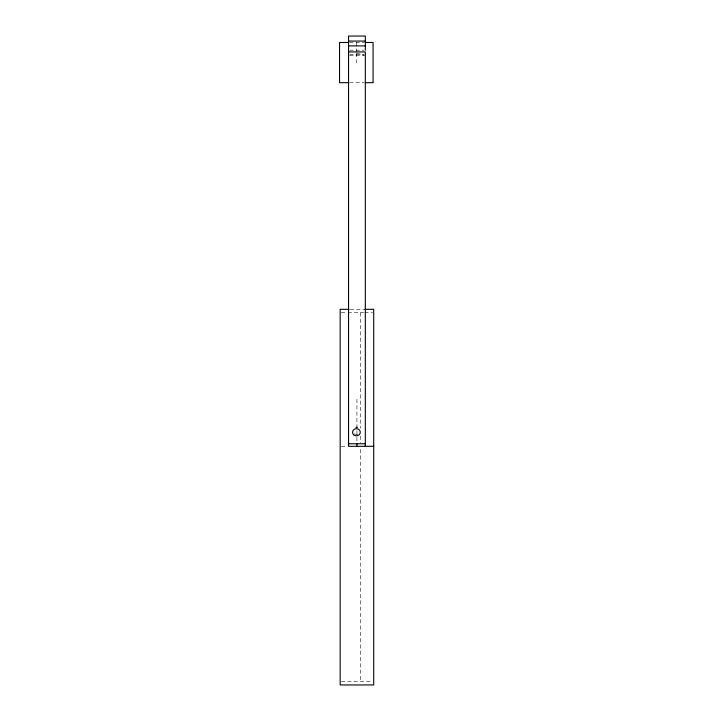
<?xml version="1.0" encoding="UTF-8"?>
<svg xmlns="http://www.w3.org/2000/svg" width="721" height="721" viewBox="0 0 721 721"><rect width="100%" height="100%" fill="white"/><g stroke="black" fill="none" stroke-linecap="round" stroke-linejoin="round"><path stroke-width="0.54" stroke-dasharray="3.6 2.7" d="M355.814 427.174L357.418 427.174M349.604 42.485L364.132 42.485M349.667 50.209L364.204 50.209M349.667 54.508L364.204 54.508M349.667 55.472L364.204 55.472M349.604 82.726L364.132 82.681M350.226 309.309L363.645 309.309M341.285 312.689L346.873 312.689M347.991 312.689L363.645 312.689M364.763 312.689L372.586 312.689M341.213 446.326L347.504 446.326M341.285 681.57L372.586 681.57M356.931 53.246L364.276 55.193M360.293 312.689L360.293 428.265M360.293 436.052L360.293 442.721M360.293 449.39L360.293 681.57M356.931 399.263L356.931 436.241M356.931 437.359L356.931 442.964M356.309 42.485L356.309 52.218M356.309 53.3L356.309 63.024M357.616 434.186A3.875 3.578 0 0 1 354.678 433.826M355.615 427.274A3.875 3.578 0 0 1 357.616 427.274"/><path stroke-width="1.08" d="M348.549 41.07L365.322 41.07M348.477 42.485L339.537 42.485L339.537 82.149M365.25 42.485L373.081 42.485L373.081 82.149M348.549 45.901L365.322 45.901M348.549 51.93L365.322 51.93L365.322 446.326M339.537 82.681L348.477 82.681M365.25 82.681L373.081 82.681M349.108 309.309L340.168 309.309L340.168 684.95L373.703 684.95L373.703 309.309L364.763 309.309M348.549 443.748L365.322 443.748M373.703 446.326L348.549 446.326L348.549 36.05L365.322 36.05L365.322 50.209M356.931 443.748L356.931 446.326M353.678 434.808A3.875 3.578 0 0 0 360.158 433.204A3.875 3.578 0 0 0 355.417 428.824A3.875 3.578 0 0 0 353.678 434.808"/></g></svg>
